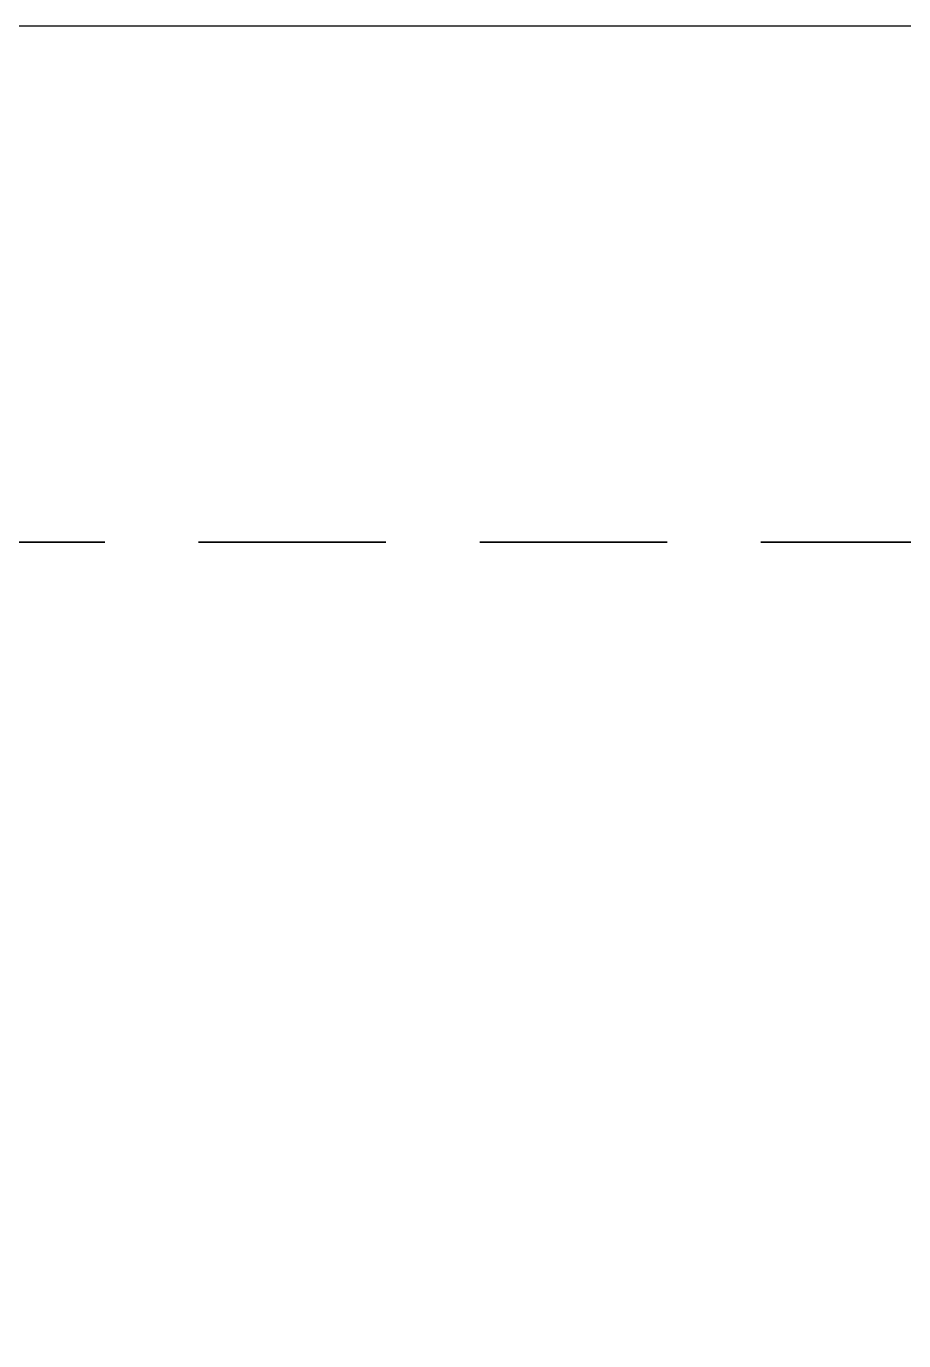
# Model space of a CAD drawing. Header units: millimetres. Extents: x -41310 to 13905, y 1865 to 89610.
# Drawn here: x 8791.8 to 8910.7, y 3386.2 to 3564.4 of the extents above; entities that cross this region are included whole.
import ezdxf

# ---------------------------------------------------------------- set-up
doc = ezdxf.new("R2010")
doc.units = ezdxf.units.MM
doc.linetypes.add('DASHED', pattern=[19.049999999999997, 12.7, -6.35])
doc.layers.add('01粗实线', color=7, linetype='Continuous')
doc.layers.add('1轮廓实线层', color=7, linetype='Continuous', lineweight=0)
doc.layers.add('2虚线层', color=6, linetype='DASHED', lineweight=35)

msp = doc.modelspace()

# ---------------------------------------------------------------- linework, layer by layer
at = {"layer": '01粗实线', "ltscale": 2}
msp.add_line((9253.424377180261, 3564.433867857985, 105.5813279776964), (8213.435796343532, 3564.43386785842, 100.7077533929334), dxfattribs=at)
at = {"layer": '1轮廓实线层', "ltscale": 2, "extrusion": (-0.004685415688226654, -0.01745240643729067, 0.9998367168639969)}
msp.add_lwpolyline([(7099.093584491871, 5235.049658546277), (8103.514976982964, 5504.748873054285), (8012.75081825431, 5842.775303219559), (7008.329425763215, 5573.07608871155)], close=True, dxfattribs=at)
at = {"layer": '2虚线层', "ltscale": 2, "extrusion": (-0.004685415688226654, -0.01745240643729067, 0.9998367168639969)}
msp.add_lwpolyline([(7148.546038779195, 5320.807776325064), (8017.75685920418, 5554.20132734161), (7963.298363966986, 5757.017185440773), (7094.087543542001, 5523.623634424228)], close=True, dxfattribs=at)

doc.saveas('drawing.dxf')
